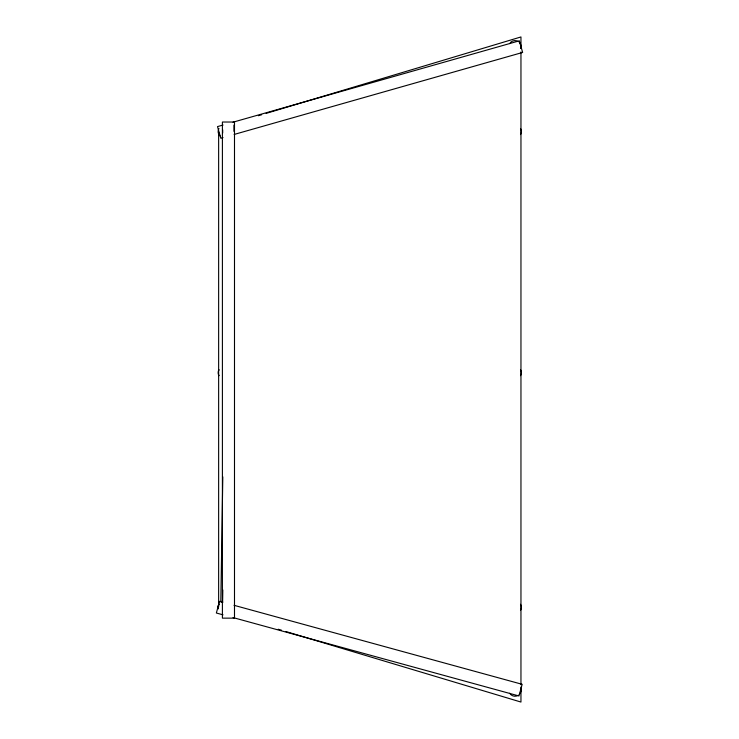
<?xml version="1.0" encoding="UTF-8"?>
<svg xmlns="http://www.w3.org/2000/svg" width="739" height="739" viewBox="0 0 739 739"><rect width="100%" height="100%" fill="white"/><g stroke="black" fill="none" stroke-linecap="round" stroke-linejoin="round"><path stroke-width="1.11" d="M222.808 476.858L220.822 601.426L222.633 601.463L222.818 589.925M222.688 129.796L222.688 133.048M520.718 48.331L520.986 46.631M520.773 691.759L520.958 690.374M233.958 131.357L233.958 125.076M218.421 129.815L218.956 128.521M218.642 370.424L218.956 369.657A6.051 6.051 0 0 0 218.956 375.698L218.642 374.932M519.48 694.133L519.212 694.475A6.051 6.051 0 0 0 520.773 688.637L520.755 688.572M258.364 115.727L261.671 114.739M266.086 113.409L520.958 36.95L520.958 48.497M223.058 125.03L217.515 126.6L220.822 138.239L223.039 137.602M233.044 122.184L519.332 40.811L522.639 52.441L234.134 134.452M222.901 602.257L219.557 601.343L216.361 613.01L223.039 614.839M234.023 605.306L522.168 684.314L518.972 695.972L233.053 617.582M278.224 629.231L281.531 630.219M285.947 631.549L520.958 702.05L520.958 687.039M519.656 42.927L520.099 43.499M218.642 133.796L218.956 134.572M520.773 45.061L520.958 46.455M520.773 688.637L520.958 690.023M520.958 51.961L520.958 684.73M218.642 132.263L218.642 606.737M517.965 695.436A6.051 6.051 0 0 1 509.698 693.219M519.212 42.354A6.051 6.051 0 0 1 520.773 48.192M509.698 43.601A6.051 6.051 0 0 1 517.965 41.393M520.505 128.521A6.051 6.051 0 0 1 520.505 134.572M520.505 604.28A6.051 6.051 0 0 1 520.505 610.322M520.505 369.657A6.051 6.051 0 0 1 520.505 375.698M219.926 135.819A6.051 6.051 0 0 1 218.356 129.981M221.173 602.063A6.051 6.051 0 0 1 222.633 601.463M218.356 605.731L218.356 608.862A6.051 6.051 0 0 1 218.956 604.28L218.356 605.731M234.494 122.027L222.402 122.027L222.402 618.146L234.494 618.146L234.494 122.027"/></g></svg>
